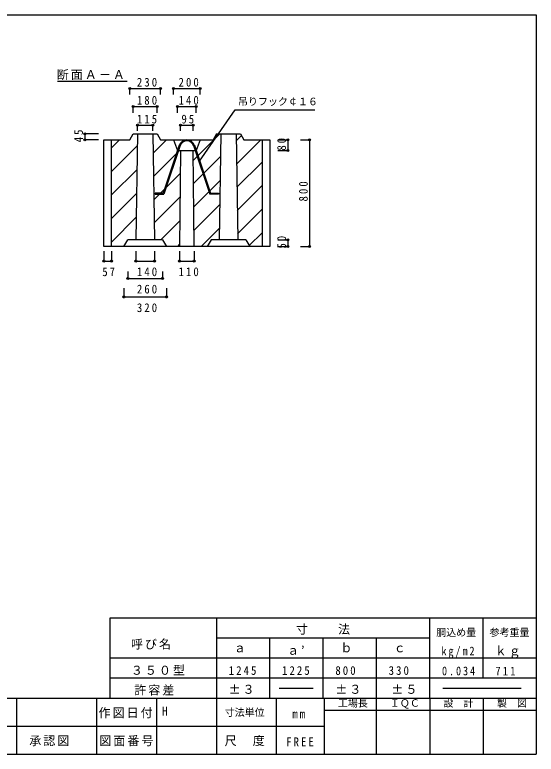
# Model space of a CAD drawing. Units: millimetres, scale not verified. Extents: x -12185 to 4464, y -2852 to 2698.
# Drawn here: x 552 to 4464, y -2852 to 2698 of the extents above; entities that cross this region are included whole.
import ezdxf
from ezdxf.enums import TextEntityAlignment as Align

# ---------------------------------------------------------------- set-up
doc = ezdxf.new("R2010")
doc.units = ezdxf.units.MM
doc.header["$LTSCALE"] = 30
doc.header["$PDMODE"] = 32
doc.header["$PDSIZE"] = 15
for name, color, linetype in [('0-1', 3, 'Continuous'), ('0-3', 7, 'Continuous'), ('F-0', 2, 'Continuous')]:
    doc.layers.add(name, color=color, linetype=linetype)
doc.styles.add('ＭＳ ゴシック', font='')
doc.styles.get('ＭＳ ゴシック').set_extended_font_data('MS Gothic')

msp = doc.modelspace()

# ---------------------------------------------------------------- linework, layer by layer
at = {"layer": '0-1', "color": 7}
for p, q in [((1472.8, 1804.61), (1461.03, 1009.61)), ((1587.8, 1804.61), (1599.55, 1009.61)), ((2065.3, 1804.61), (2040.3, 1759.61)), ((2065.3, 1804.61), (2245.29, 1804.61)), ((2097.79, 1804.61), (2086.03, 1009.61)), ((2212.79, 1804.61), (2224.56, 1009.61)), ((2245.29, 1804.61), (2270.29, 1759.61)), ((1220.29, 1759.61), (1415.29, 1759.61)), ((1220.29, 959.61), (1220.29, 1759.61)), ((1277.29, 959.61), (1277.29, 1759.61)), ((1645.29, 1759.61), (2040.3, 1759.61)), ((1742.79, 1759.61), (1772.79, 1679.61)), ((1942.79, 1759.61), (1912.79, 1679.61)), ((2270.29, 1759.61), (2465.3, 1759.61)), ((2408.29, 1759.61), (2408.29, 959.61)), ((1786.23, 1719.61), (1665.34, 1359.61)), ((1793.81, 1717.06), (1671.09, 1351.61)), ((1772.79, 1679.61), (1912.79, 1679.61)), ((1794.54, 1679.61), (1787.79, 959.61)), ((1897.79, 959.61), (1891.04, 1679.61)), ((1891.78, 1717.06), (2014.49, 1351.61)), ((1899.36, 1719.61), (2020.25, 1359.61)), ((2080.25, 1351.61), (2014.49, 1351.61)), ((1370.29, 959.61), (1400.29, 1009.61)), ((1660.29, 1009.61), (1400.29, 1009.61)), ((1660.29, 1009.61), (1690.29, 959.61)), ((2025.29, 1009.61), (1995.3, 959.61)), ((2285.29, 1009.61), (2025.29, 1009.61)), ((2285.29, 1009.61), (2315.29, 959.61))]:
    msp.add_line(p, q, dxfattribs=at)
at = {"layer": '0-1', "color": 2}
for p, q in [((1891.72, 1607.22), (2089.11, 1804.61)), ((2213.57, 1752.29), (2252.65, 1791.37)), ((1277.29, 1699.9), (1337.01, 1759.61)), ((1589.95, 1659), (1690.56, 1759.61)), ((2216.15, 1578.09), (2397.67, 1759.61)), ((1277.29, 1523.12), (1471.5, 1717.33)), ((1592.53, 1484.8), (1787.34, 1679.61)), ((1893.37, 1432.09), (2095.27, 1633.99)), ((2218.72, 1403.89), (2408.29, 1593.46)), ((1277.29, 1346.35), (1468.85, 1537.9)), ((1595.1, 1310.6), (1792.94, 1508.44)), ((1895.01, 1256.95), (2092.62, 1454.56)), ((2221.3, 1229.69), (2408.29, 1416.69)), ((1277.29, 1169.57), (1466.19, 1358.47)), ((1597.68, 1136.4), (1791.27, 1329.99)), ((1896.65, 1081.82), (2089.96, 1275.13)), ((2223.88, 1055.49), (2408.29, 1239.91)), ((1277.29, 992.79), (1463.54, 1179.04)), ((1647.67, 1009.61), (1789.59, 1151.54)), ((1951.22, 959.61), (2087.31, 1095.7)), ((2311.35, 966.19), (2408.29, 1063.13)), ((1774.44, 959.61), (1787.92, 973.09))]:
    msp.add_line(p, q, dxfattribs=at)
at = {"layer": '0-1', "color": 7}
for points in [[(1415.29, 1759.61), (1440.3, 1804.61), (1620.3, 1804.61), (1645.29, 1759.61)], [(2465.3, 1759.61), (2465.3, 959.61), (1220.29, 959.61)], [(1665.34, 1359.61), (1605.34, 1359.61), (1605.34, 1351.61), (1671.09, 1351.61)], [(2020.25, 1359.61), (2080.25, 1359.61), (2080.25, 1351.61)]]:
    msp.add_lwpolyline(points, dxfattribs=at)
for radius, start, end in [(60, 17.65561, 162.34439), (52, 17.58966, 162.41034)]:
    msp.add_arc((1842.79, 1699.61), radius, start, end, dxfattribs=at)
at = {"layer": '0-3'}
for p, q in [((872.49, 2199.44), (1396.05, 2199.44)), ((1938.29, 1600.89), (2205.02, 1986.17)), ((2205.02, 1986.17), (2801.99, 1986.17)), ((4464, -1831.5), (1264, -1831.5)), ((1264, -1831.5), (1264, -2431.5)), ((2064, -1831.5), (2064, -2431.5)), ((3664, -1831.5), (3664, -2431.5)), ((4064, -1831.5), (4064, -2281.5)), ((3664, -1981.5), (2064, -1981.5)), ((2464, -1981.5), (2464, -2431.5)), ((2864, -1981.5), (2864, -2431.5)), ((3264, -1981.5), (3264, -2431.5)), ((4464, -2131.5), (1264, -2131.5)), ((4464, -2281.5), (1264, -2281.5)), ((2064, -2281.5), (1264, -2281.5)), ((2864, -2281.5), (2464, -2281.5)), ((4464, -2281.5), (3264, -2281.5)), ((2534.38, -2356.5), (2789.93, -2356.5)), ((3764.33, -2356.5), (4350.09, -2356.5))]:
    msp.add_line(p, q, dxfattribs=at)
at = {"layer": '0-3', "color": 4}
for p, q in [((1415.29, 2145.98), (1645.29, 2145.98)), ((1415.29, 2100.83), (1415.29, 2145.98)), ((1645.29, 2100.83), (1645.29, 2145.98)), ((1742.79, 2145.98), (1942.79, 2145.98)), ((1742.79, 2100.83), (1742.79, 2145.98)), ((1942.79, 2100.83), (1942.79, 2145.98)), ((1440.3, 2010.53), (1620.3, 2010.53)), ((1440.3, 1962.56), (1440.3, 2010.53)), ((1620.3, 1962.56), (1620.3, 2010.53)), ((1772.79, 2010.53), (1912.79, 2010.53)), ((1772.79, 1962.56), (1772.79, 2010.53)), ((1912.79, 1962.56), (1912.79, 2010.53)), ((1472.8, 1869.43), (1587.8, 1869.43)), ((1472.8, 1827.1), (1472.8, 1869.43)), ((1587.8, 1827.1), (1587.8, 1869.43)), ((1795.29, 1869.43), (1890.29, 1869.43)), ((1795.29, 1827.1), (1795.29, 1869.43)), ((1890.29, 1827.1), (1890.29, 1869.43)), ((1076.37, 1804.61), (1076.37, 1759.61)), ((1178.84, 1804.61), (1076.37, 1804.61)), ((1178.84, 1759.61), (1076.37, 1759.61)), ((2525.82, 1759.61), (2599.98, 1759.61)), ((2599.98, 1759.61), (2599.98, 1679.61)), ((2696.39, 1759.61), (2763.14, 1759.61)), ((2763.14, 1759.61), (2763.14, 959.61)), ((2525.82, 1679.61), (2599.98, 1679.61)), ((2525.82, 1009.61), (2599.98, 1009.61)), ((2599.98, 1009.61), (2599.98, 959.61)), ((2525.82, 959.61), (2599.98, 959.61)), ((2696.39, 959.61), (2763.14, 959.61)), ((1220.29, 924.35), (1220.29, 850.19)), ((1277.29, 924.35), (1277.29, 850.19)), ((1460.29, 924.35), (1460.29, 850.19)), ((1600.3, 924.35), (1600.3, 850.19)), ((1787.79, 924.35), (1787.79, 850.19)), ((1897.79, 924.35), (1897.79, 850.19)), ((1220.29, 850.19), (1277.29, 850.19)), ((1460.29, 850.19), (1600.3, 850.19)), ((1787.79, 850.19), (1897.79, 850.19)), ((1400.29, 772.07), (1400.29, 720.15)), ((1660.29, 772.07), (1660.29, 720.15)), ((1400.29, 720.15), (1660.29, 720.15)), ((1370.29, 647.21), (1370.29, 580.47)), ((1690.29, 647.21), (1690.29, 580.47)), ((1370.29, 580.47), (1690.29, 580.47))]:
    msp.add_line(p, q, dxfattribs=at)
for p in [(1415.29, 2145.98), (1645.29, 2145.98), (1742.79, 2145.98), (1942.79, 2145.98), (1440.3, 2010.53), (1620.3, 2010.53), (1772.79, 2010.53), (1912.79, 2010.53), (1472.8, 1869.43), (1587.8, 1869.43), (1795.29, 1869.43), (1890.29, 1869.43), (1076.37, 1804.61), (1076.37, 1759.61), (2599.98, 1759.61), (2763.14, 1759.61), (2599.98, 1679.61), (2599.98, 1009.61), (2599.98, 959.61), (2763.14, 959.61), (1220.29, 850.19), (1277.29, 850.19), (1460.29, 850.19), (1600.3, 850.19), (1787.79, 850.19), (1897.79, 850.19), (1400.29, 720.15), (1660.29, 720.15), (1370.29, 580.47), (1690.29, 580.47)]:
    msp.add_point(p, dxfattribs=at)
at = {"layer": 'F-0'}
for p, q in [((-3636, 2698.5), (4464, 2698.5)), ((4464, 2698.5), (4464, -2851.5)), ((-3636, -2431.5), (4464, -2431.5)), ((564, -2431.5), (564, -2851.5)), ((1164, -2431.5), (1164, -2851.5)), ((1614, -2431.5), (1614, -2851.5)), ((2064, -2431.5), (2064, -2851.5)), ((2514, -2431.5), (2514, -2851.5)), ((2874, -2431.5), (2874, -2851.5)), ((3264, -2431.5), (3264, -2851.5)), ((3666, -2431.5), (3666, -2851.5)), ((4065, -2431.5), (4065, -2851.5)), ((2874, -2521.5), (4464, -2521.5)), ((-2136, -2641.5), (2874, -2641.5)), ((-3636, -2851.5), (4464, -2851.5))]:
    msp.add_line(p, q, dxfattribs=at)

# ---------------------------------------------------------------- texts
at = {"layer": '0-3', "color": 4, "style": 'ＭＳ ゴシック'}
for s, p in [('吊りフック￠１６', (2226.19, 2003.1)), ('胴込め量', (3713.74, -1981.5)), ('参考重量', (4113.74, -1981.5))]:
    msp.add_text(s, height=54.99, dxfattribs=at).set_placement(p, align=Align.BOTTOM_LEFT)
at = {"layer": '0-3', "style": 'ＭＳ ゴシック'}
for s, p in [('ａ', (2194.74, -2106.28)), ('ｂ', (2994.74, -2106.28)), ('ｃ', (3394.74, -2106.28))]:
    msp.add_text(s, height=65.98, dxfattribs=at).set_placement(p, align=Align.BOTTOM_LEFT)
at = {"layer": '0-3', "char_height": 65.98, "attachment_point": 7, "style": 'ＭＳ ゴシック'}
for s, insert in [('\\T1.17;断面Ａ－Ａ', (866.7, 2207.27)), ('\\T1.38;\\W0.9;230', (1467.79, 2158.48)), ('\\T1.38;\\W0.9;200', (1780.29, 2158.48)), ('\\T1.38;\\W0.9;180', (1467.79, 2023.03)), ('\\T1.38;\\W0.9;140', (1780.29, 2023.03)), ('\\T1.38;\\W0.9;115', (1467.79, 1881.93)), ('\\T1.36;\\W0.9;95', (1802.17, 1881.93)), ('\\T1.36;\\W0.9;57', (1208.17, 735.82)), ('\\T1.38;\\W0.9;140', (1467.79, 735.82)), ('\\T1.38;\\W0.9;110', (1780.29, 735.82)), ('\\T1.38;\\W0.9;260', (1467.79, 605.79)), ('\\T1.38;\\W0.9;320', (1467.79, 466.1)), ('\\T1.17;寸\u3000\u3000法', (2661.56, -1955.06)), ('\\T1.17;呼び名', (1423.47, -2066.89)), ('\\T1.17;ａ’', (2594.74, -2106.28)), ('\\T1.38;\\W0.85;kg/m2', (3752.91, -2131.5)), ('\\T1.17;ｋｇ', (4152.91, -2131.5)), ('\\T1.17;３５０型', (1422.68, -2259.2)), ('\\T1.38;\\W0.9;1245', (2156.99, -2257.03)), ('\\T1.38;\\W0.9;1225', (2556.99, -2257.03)), ('\\T1.38;\\W0.9;800', (2956.99, -2257.03)), ('\\T1.38;\\W0.9;330', (3356.99, -2257.03)), ('\\T1.38;\\W0.85;0.034', (3756.99, -2260.27)), ('\\T1.38;\\W0.9;711', (4156.99, -2260.27)), ('\\T1.17;許容差', (1448.14, -2410.88)), ('\\T1.17;±３', (2155.71, -2399.09)), ('\\T1.17;±３', (2957.05, -2399.09)), ('\\T1.17;±５', (3377.94, -2399.09))]:
    msp.add_mtext(s, dxfattribs=dict(at, insert=insert))
at = {"layer": '0-3', "char_height": 65.98, "attachment_point": 7, "rotation": 90, "style": 'ＭＳ ゴシック'}
for s, insert in [('\\T1.36;\\W0.9;45', (1063.87, 1741.49)), ('\\T1.36;\\W0.9;80', (2587.48, 1678.99)), ('\\T1.38;\\W0.9;800', (2750.64, 1297.11)), ('\\T1.36;\\W0.9;50', (2587.48, 943.99))]:
    msp.add_mtext(s, dxfattribs=dict(at, insert=insert))
at = {"layer": 'F-0', "color": 4, "style": 'ＭＳ ゴシック'}
for s, p in [('工場長', (2975.84, -2511.78)), ('ＩＱＣ', (3365.84, -2511.78)), ('設\u3000計', (3767.84, -2511.78)), ('製\u3000図', (4169.84, -2511.78)), ('寸法単位', (2126.63, -2581.5))]:
    msp.add_text(s, height=54.99, dxfattribs=at).set_placement(p, align=Align.BOTTOM_LEFT)
at = {"layer": 'F-0', "color": 7, "style": 'ＭＳ ゴシック'}
msp.add_text('H', height=65.98, dxfattribs=at).set_placement((1655.38, -2581.5), align=Align.BOTTOM_LEFT)
at = {"layer": 'F-0', "color": 7, "char_height": 65.98, "attachment_point": 7, "style": 'ＭＳ ゴシック'}
for s, insert in [('\\T1.17;作図日付', (1180.07, -2581.5)), ('\\T1.36;\\W0.9;mm', (2634.46, -2581.5)), ('\\T1.17;承認図', (660.57, -2791.5)), ('\\T1.17;図面番号', (1186.15, -2791.5)), ('\\T1.17;尺\u3000度', (2126.63, -2791.5)), ('\\T1.38;\\W0.9;FREE', (2587.8, -2791.5))]:
    msp.add_mtext(s, dxfattribs=dict(at, insert=insert))

doc.saveas('drawing.dxf')
